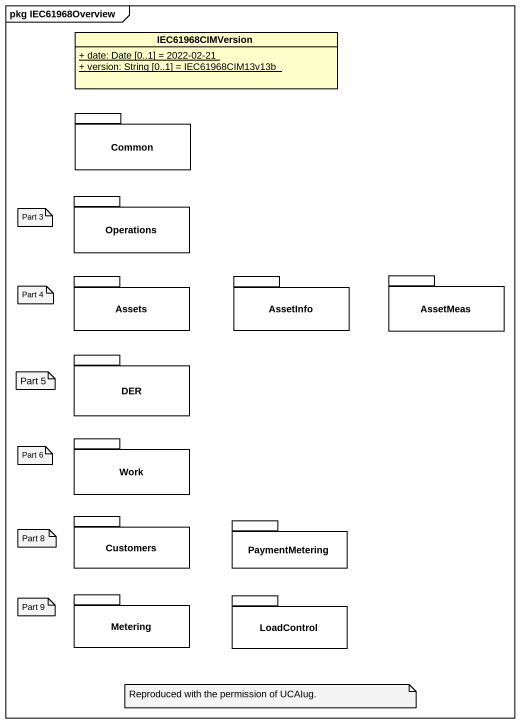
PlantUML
@startuml
mainframe pkg IEC61968Overview
hide circle
hide empty members
skinparam classAttributeIconSize 0
class IEC61968CIMVersion {
  {static} + date: Date [0..1] = 2022-02-21
  {static} + version: String [0..1] = IEC61968CIM13v13b
}
package Common {
}
package Operations {
}
package Assets {
}
package AssetInfo {
}
package AssetMeas {
}
package DER {
}
package Work {
}
package Customers {
}
package PaymentMetering {
}
package Metering {
}
package LoadControl {
}
note as N1
  Part 3
end note
note as N2
  Part 4
end note
note as N3
  Part 5
end note
note as N4
  Part 6
end note
note as N5
  Part 8
end note
note as N6
  Part 9
end note
note as N7
  Reproduced with the permission of UCAIug.
end note
@enduml
